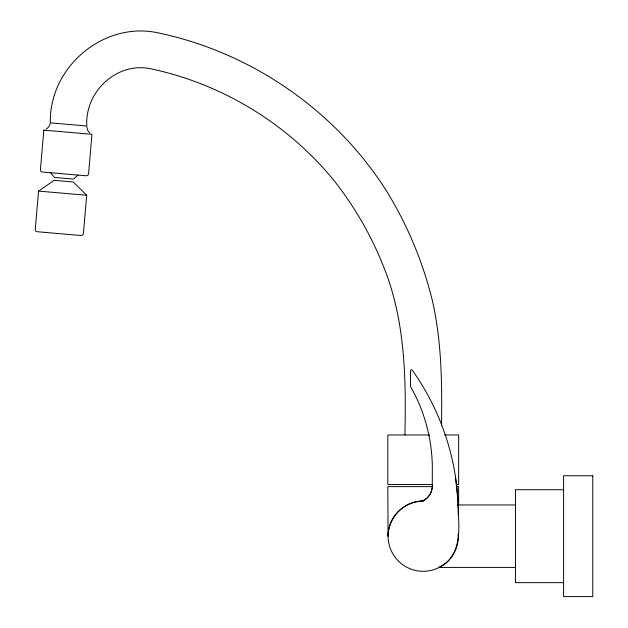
<?xml version="1.0" encoding="UTF-8"?>
<svg xmlns="http://www.w3.org/2000/svg" width="628" height="628" viewBox="0 0 628 628"><rect width="100%" height="100%" fill="white"/><g stroke="black" fill="none" stroke-linecap="round" stroke-linejoin="round"><path stroke-width="0.94" d="M404.919 434.961C406.088 380.976 405.343 325.814 386.581 274.444C374.045 240.43 356.202 208.622 333.711 180.181C287.812 124.046 222.869 84.325 151.984 69.041C117.53 60.838 84.654 91.398 86.821 126.008L50.342 122.853C48.929 66.819 104.429 20.206 159.363 33.143C251.75 52.807 334.865 110.277 385.804 189.837C407.117 224.18 422.856 261.664 432.449 300.93C441.68 341.711 442.128 383.614 441.531 425.227M515.478 567.398L438.854 567.398C459.398 558.308 459.79 533.737 458.369 514.591A249.575 249.575 0 0 0 412.353 370.277A1.044 1.044 0 0 0 410.461 370.881L410.461 386.102A1.036 1.036 0 0 0 410.594 386.613A166.365 166.365 0 0 1 432.339 468.778L432.26 487.391L431.193 491.912A16.728 16.666 0 0 1 428.916 495.955L427.919 497.148A16.673 16.564 0 0 1 422.958 500.83L419.543 501.552M38.559 191.1L35.239 229.471L35.718 230.978L37.123 231.708L81.145 235.516L82.653 235.037L83.383 233.632L86.703 195.261L73.217 181.979L54.126 180.33L38.559 191.1L86.703 195.261M50.209 123.716L48.803 126.864L46.252 129.187M78.084 175.094L73.468 179.082L54.377 177.434L50.515 172.708M429.638 434.969L387.814 434.969L387.814 484.541L432.386 484.541M444.593 434.969L458.636 434.969L458.636 484.541L457.427 484.541M432.386 486.606L387.814 486.606L388.073 536.179C387.963 517.378 404.424 500.948 423.225 501.065A35.129 35.129 0 0 0 388.088 536.775A35.129 35.129 0 0 0 424.426 571.276A35.129 35.129 0 0 0 458.291 534.342M457.427 486.606L458.636 486.606L458.636 505.077M563.599 489.707L515.486 489.707L515.486 582.658L563.599 582.658M457.286 504.967L515.478 504.967M89.765 132.948L87.653 130.216L86.805 126.872M458.118 534.24L458.369 536.179M455.402 476.275L458.04 501.772L458.369 514.591M432.339 485.837A16.65 16.65 0 0 1 422.958 500.83M43.834 130.145L40.404 169.764L40.883 171.271L42.288 172.001L86.311 175.801L87.826 175.322L88.548 173.925L91.978 134.306L43.834 130.145M592.761 475.765L563.599 475.765L563.599 596.6L592.761 596.6L592.761 475.765"/></g></svg>
